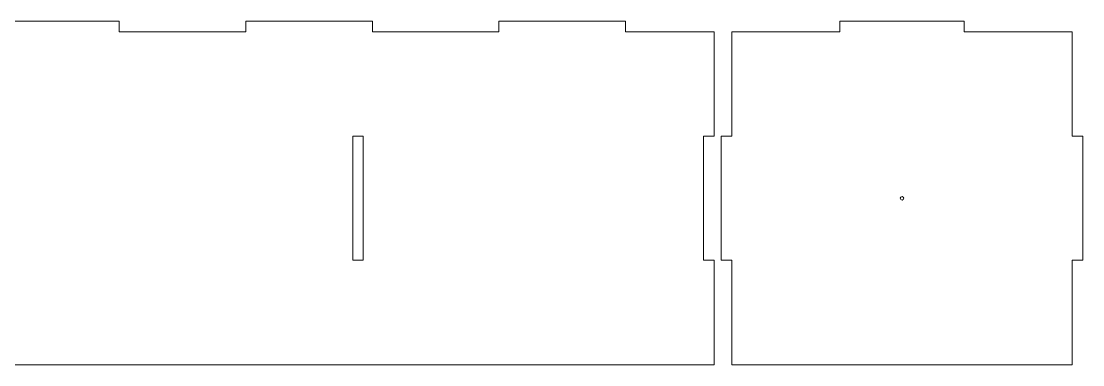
# Model space of a CAD drawing. Header units: millimetres. Extents: x 3376 to 4497, y 1392 to 2308.
# Drawn here: x 3706.5 to 4006, y 1768 to 1865 of the extents above; entities that cross this region are included whole.
import ezdxf

# ---------------------------------------------------------------- set-up
doc = ezdxf.new("R2010")
doc.units = ezdxf.units.MM
doc.header["$MEASUREMENT"] = 0
doc.layers.add('Camada 1', color=7, linetype='Continuous')

msp = doc.modelspace()

# ---------------------------------------------------------------- linework, layer by layer
at = {"layer": 'Camada 1', "color": 250, "lineweight": 20}
for points, knots in [([(3899.0278, 1797.4736), (3899.0278, 1797.4736), (3899.0278, 1832.4736), (3899.0278, 1832.4736), (3899.0278, 1832.4736), (3899.0278, 1832.4736), (3902.0278, 1832.4736), (3902.0278, 1832.4736), (3902.0278, 1832.4736), (3902.0278, 1832.4736), (3902.0278, 1861.9736), (3902.0278, 1861.9736), (3902.0278, 1861.9736), (3902.0278, 1861.9736), (3877.0278, 1861.9736), (3877.0278, 1861.9736), (3877.0278, 1861.9736), (3877.0278, 1861.9736), (3877.0278, 1864.9736), (3877.0278, 1864.9736), (3877.0278, 1864.9736), (3877.0278, 1864.9736), (3841.3135, 1864.9736), (3841.3135, 1864.9736), (3841.3135, 1864.9736), (3841.3135, 1864.9736), (3841.3135, 1861.9736), (3841.3135, 1861.9736), (3841.3135, 1861.9736), (3841.3135, 1861.9736), (3805.5992, 1861.9736), (3805.5992, 1861.9736), (3805.5992, 1861.9736), (3805.5992, 1861.9736), (3805.5992, 1864.9736), (3805.5992, 1864.9736), (3805.5992, 1864.9736), (3805.5992, 1864.9736), (3769.8849, 1864.9736), (3769.8849, 1864.9736), (3769.8849, 1864.9736), (3769.8849, 1864.9736), (3769.8849, 1861.9736), (3769.8849, 1861.9736), (3769.8849, 1861.9736), (3769.8849, 1861.9736), (3734.1707, 1861.9736), (3734.1707, 1861.9736), (3734.1707, 1861.9736), (3734.1707, 1861.9736), (3734.1707, 1864.9736), (3734.1707, 1864.9736), (3734.1707, 1864.9736), (3734.1707, 1864.9736), (3698.4564, 1864.9736), (3698.4564, 1864.9736), (3698.4564, 1864.9736), (3698.4564, 1864.9736), (3698.4564, 1861.9736), (3698.4564, 1861.9736), (3698.4564, 1861.9736), (3698.4564, 1861.9736), (3662.7421, 1861.9736), (3662.7421, 1861.9736), (3662.7421, 1861.9736), (3662.7421, 1861.9736), (3662.7421, 1864.9736), (3662.7421, 1864.9736), (3662.7421, 1864.9736), (3662.7421, 1864.9736), (3627.0278, 1864.9736), (3627.0278, 1864.9736), (3627.0278, 1864.9736), (3627.0278, 1864.9736), (3627.0278, 1861.9736), (3627.0278, 1861.9736), (3627.0278, 1861.9736), (3627.0278, 1861.9736), (3605.0278, 1861.9736), (3605.0278, 1861.9736), (3605.0278, 1861.9736), (3605.0278, 1861.9736), (3605.0278, 1846.9736), (3605.0278, 1846.9736), (3605.0278, 1846.9736), (3605.0278, 1846.9736), (3602.0278, 1846.9736), (3602.0278, 1846.9736), (3602.0278, 1846.9736), (3602.0278, 1846.9736), (3602.0278, 1802.9736), (3602.0278, 1802.9736), (3602.0278, 1802.9736), (3602.0278, 1802.9736), (3605.0278, 1802.9736), (3605.0278, 1802.9736), (3605.0278, 1802.9736), (3605.0278, 1802.9736), (3605.0278, 1787.9736), (3605.0278, 1787.9736), (3605.0278, 1787.9736), (3605.0278, 1782.6693), (3607.1349, 1777.5822), (3610.8857, 1773.8315), (3610.8857, 1773.8315), (3614.6364, 1770.0807), (3619.7235, 1767.9736), (3625.0278, 1767.9736), (3625.0278, 1767.9736), (3625.0278, 1767.9736), (3902.0278, 1767.9736), (3902.0278, 1767.9736), (3902.0278, 1767.9736), (3902.0278, 1767.9736), (3902.0278, 1797.4736), (3902.0278, 1797.4736), (3902.0278, 1797.4736), (3902.0278, 1797.4736), (3899.0278, 1797.4736), (3899.0278, 1797.4736)], [0, 0, 0, 0, 0.03225806, 0.03225806, 0.03225806, 0.03225806, 0.06451613, 0.06451613, 0.06451613, 0.06451613, 0.09677419, 0.09677419, 0.09677419, 0.09677419, 0.12903226, 0.12903226, 0.12903226, 0.12903226, 0.16129032, 0.16129032, 0.16129032, 0.16129032, 0.19354839, 0.19354839, 0.19354839, 0.19354839, 0.22580645, 0.22580645, 0.22580645, 0.22580645, 0.25806452, 0.25806452, 0.25806452, 0.25806452, 0.29032258, 0.29032258, 0.29032258, 0.29032258, 0.32258065, 0.32258065, 0.32258065, 0.32258065, 0.35483871, 0.35483871, 0.35483871, 0.35483871, 0.38709677, 0.38709677, 0.38709677, 0.38709677, 0.41935484, 0.41935484, 0.41935484, 0.41935484, 0.4516129, 0.4516129, 0.4516129, 0.4516129, 0.48387097, 0.48387097, 0.48387097, 0.48387097, 0.51612903, 0.51612903, 0.51612903, 0.51612903, 0.5483871, 0.5483871, 0.5483871, 0.5483871, 0.58064516, 0.58064516, 0.58064516, 0.58064516, 0.61290323, 0.61290323, 0.61290323, 0.61290323, 0.64516129, 0.64516129, 0.64516129, 0.64516129, 0.67741935, 0.67741935, 0.67741935, 0.67741935, 0.70967742, 0.70967742, 0.70967742, 0.70967742, 0.74193548, 0.74193548, 0.74193548, 0.74193548, 0.77419355, 0.77419355, 0.77419355, 0.77419355, 0.80645161, 0.80645161, 0.80645161, 0.80645161, 0.83870968, 0.83870968, 0.83870968, 0.83870968, 0.87096774, 0.87096774, 0.87096774, 0.87096774, 0.90322581, 0.90322581, 0.90322581, 0.90322581, 0.93548387, 0.93548387, 0.93548387, 0.93548387, 1, 1, 1, 1]), ([(3907.0278, 1767.9736), (3907.0278, 1767.9736), (4003.0278, 1767.9736), (4003.0278, 1767.9736), (4003.0278, 1767.9736), (4003.0278, 1767.9736), (4003.0278, 1797.4736), (4003.0278, 1797.4736), (4003.0278, 1797.4736), (4003.0278, 1797.4736), (4006.0278, 1797.4736), (4006.0278, 1797.4736), (4006.0278, 1797.4736), (4006.0278, 1797.4736), (4006.0278, 1832.4736), (4006.0278, 1832.4736), (4006.0278, 1832.4736), (4006.0278, 1832.4736), (4003.0278, 1832.4736), (4003.0278, 1832.4736), (4003.0278, 1832.4736), (4003.0278, 1832.4736), (4003.0278, 1861.9736), (4003.0278, 1861.9736), (4003.0278, 1861.9736), (4003.0278, 1861.9736), (3972.5278, 1861.9736), (3972.5278, 1861.9736), (3972.5278, 1861.9736), (3972.5278, 1861.9736), (3972.5278, 1864.9736), (3972.5278, 1864.9736), (3972.5278, 1864.9736), (3972.5278, 1864.9736), (3937.5278, 1864.9736), (3937.5278, 1864.9736), (3937.5278, 1864.9736), (3937.5278, 1864.9736), (3937.5278, 1861.9736), (3937.5278, 1861.9736), (3937.5278, 1861.9736), (3937.5278, 1861.9736), (3907.0278, 1861.9736), (3907.0278, 1861.9736), (3907.0278, 1861.9736), (3907.0278, 1861.9736), (3907.0278, 1832.4736), (3907.0278, 1832.4736), (3907.0278, 1832.4736), (3907.0278, 1832.4736), (3904.0278, 1832.4736), (3904.0278, 1832.4736), (3904.0278, 1832.4736), (3904.0278, 1832.4736), (3904.0278, 1797.4736), (3904.0278, 1797.4736), (3904.0278, 1797.4736), (3904.0278, 1797.4736), (3907.0278, 1797.4736), (3907.0278, 1797.4736), (3907.0278, 1797.4736), (3907.0278, 1797.4736), (3907.0278, 1767.9736), (3907.0278, 1767.9736)], [0, 0, 0, 0, 0.05882353, 0.05882353, 0.05882353, 0.05882353, 0.11764706, 0.11764706, 0.11764706, 0.11764706, 0.17647059, 0.17647059, 0.17647059, 0.17647059, 0.23529412, 0.23529412, 0.23529412, 0.23529412, 0.29411765, 0.29411765, 0.29411765, 0.29411765, 0.35294118, 0.35294118, 0.35294118, 0.35294118, 0.41176471, 0.41176471, 0.41176471, 0.41176471, 0.47058824, 0.47058824, 0.47058824, 0.47058824, 0.52941176, 0.52941176, 0.52941176, 0.52941176, 0.58823529, 0.58823529, 0.58823529, 0.58823529, 0.64705882, 0.64705882, 0.64705882, 0.64705882, 0.70588235, 0.70588235, 0.70588235, 0.70588235, 0.76470588, 0.76470588, 0.76470588, 0.76470588, 0.82352941, 0.82352941, 0.82352941, 0.82352941, 0.88235294, 0.88235294, 0.88235294, 0.88235294, 1, 1, 1, 1]), ([(3803.0278, 1832.4736), (3803.0278, 1832.4736), (3803.0278, 1797.4736), (3803.0278, 1797.4736), (3803.0278, 1797.4736), (3803.0278, 1797.4736), (3800.0278, 1797.4736), (3800.0278, 1797.4736), (3800.0278, 1797.4736), (3800.0278, 1797.4736), (3800.0278, 1832.4736), (3800.0278, 1832.4736), (3800.0278, 1832.4736), (3800.0278, 1832.4736), (3803.0278, 1832.4736), (3803.0278, 1832.4736)], [0, 0, 0, 0, 0.2, 0.2, 0.2, 0.2, 0.4, 0.4, 0.4, 0.4, 0.6, 0.6, 0.6, 0.6, 1, 1, 1, 1]), ([(3955.0278, 1814.4736), (3954.7517, 1814.4736), (3954.5278, 1814.6975), (3954.5278, 1814.9736), (3954.5278, 1814.9736), (3954.5278, 1815.2497), (3954.7517, 1815.4736), (3955.0278, 1815.4736), (3955.0278, 1815.4736), (3955.3039, 1815.4736), (3955.5278, 1815.2497), (3955.5278, 1814.9736), (3955.5278, 1814.9736), (3955.5278, 1814.6975), (3955.3039, 1814.4736), (3955.0278, 1814.4736)], [0, 0, 0, 0, 0.2, 0.2, 0.2, 0.2, 0.4, 0.4, 0.4, 0.4, 0.6, 0.6, 0.6, 0.6, 1, 1, 1, 1])]:
    msp.add_open_spline(points, degree=3, knots=knots, dxfattribs=at)

doc.saveas('drawing.dxf')
